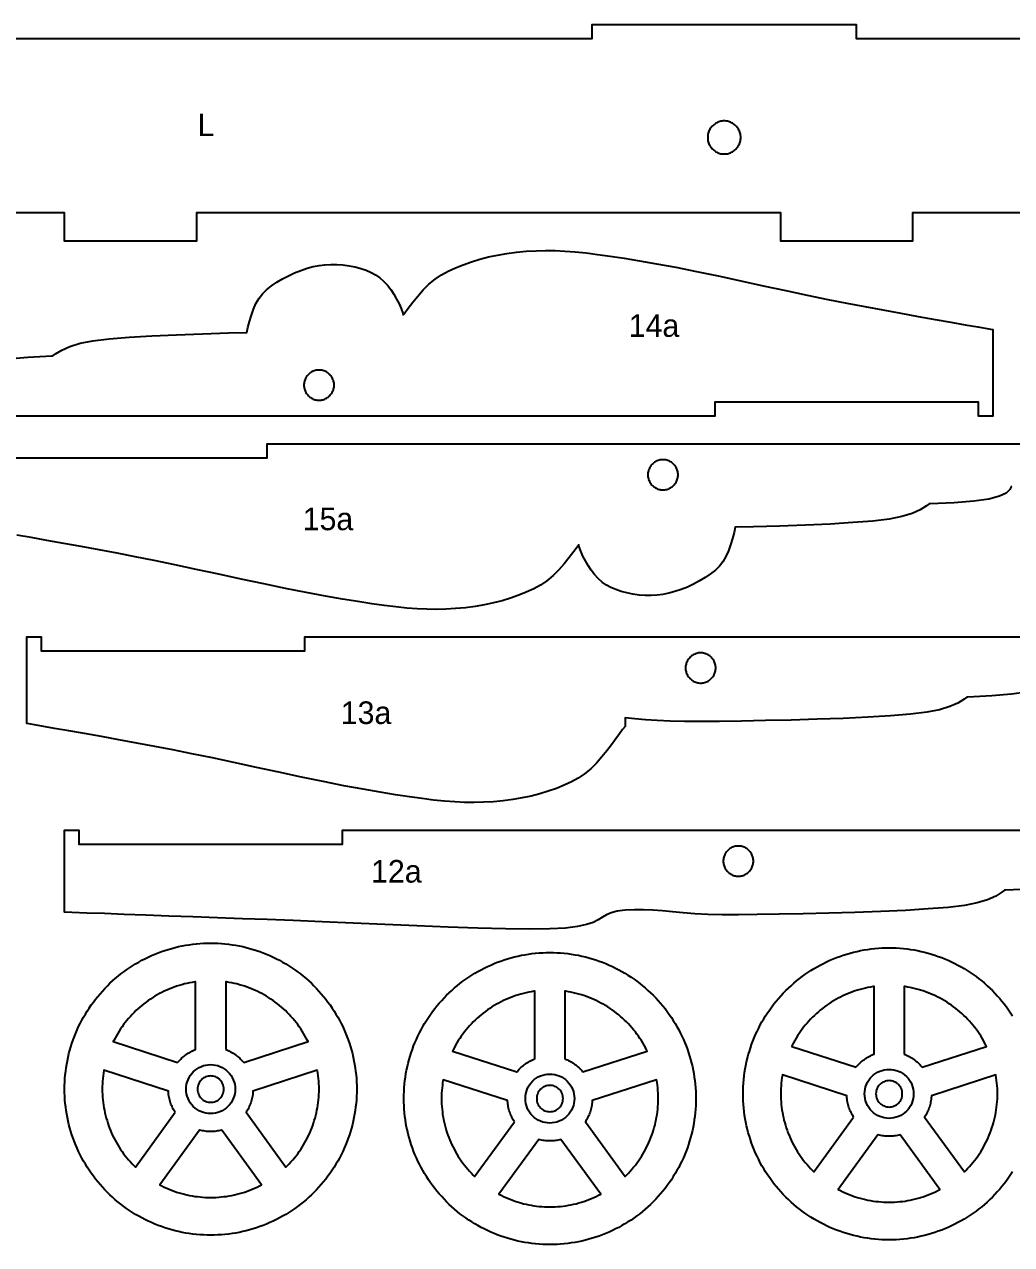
# Model space of a CAD drawing. Header units: metres. Extents: x 5 to 594, y 14 to 194.
# Drawn here: x 233.7 to 338.5, y 64.5 to 194 of the extents above; entities that cross this region are included whole.
import ezdxf
from ezdxf.enums import TextEntityAlignment as Align

# ---------------------------------------------------------------- set-up
doc = ezdxf.new("R2010")
doc.units = ezdxf.units.M
doc.layers.add('CORTAR', color=1, linetype='Continuous')
doc.layers.add('GRABAR', color=5, linetype='Continuous')

msp = doc.modelspace()

# ---------------------------------------------------------------- linework, layer by layer
at = {"layer": 'CORTAR'}
for points in [[(214, 192.5), (294, 192.5), (294, 194), (294, 194), (322, 194), (322, 192.5), (346, 192.5), (346, 174), (328, 174), (328, 171), (314, 171), (314, 174), (294, 174), (252, 174), (252, 171), (238, 171), (238, 174), (214, 174)], [(232, 158.52), (234.09, 158.69), (236.63, 158.81), (236.63, 158.81), (236.75, 158.81), (237.02, 159.03), (237.69, 159.44), (238.55, 159.82), (239.64, 160.16), (241, 160.42), (242.72, 160.63), (244.84, 160.8), (247.25, 160.95), (249.88, 161.07), (252.62, 161.17), (255.4, 161.25), (257.34, 161.29), (257.46, 161.84), (257.62, 162.48), (257.82, 163.14), (258.04, 163.78), (258.31, 164.39), (258.63, 164.95), (259, 165.42), (259.44, 165.84), (259.94, 166.24), (260.51, 166.63), (261.11, 166.99), (261.75, 167.33), (262.41, 167.63), (263.07, 167.89), (263.74, 168.12), (264.38, 168.29), (265, 168.42), (265.61, 168.5), (266.25, 168.53), (266.89, 168.52), (267.54, 168.48), (268.19, 168.39), (268.82, 168.26), (269.42, 168.1), (269.99, 167.91), (270.52, 167.68), (271, 167.42), (271.44, 167.11), (271.86, 166.74), (272.25, 166.31), (272.61, 165.85), (272.94, 165.36), (273.23, 164.85), (273.49, 164.34), (273.7, 163.84), (273.88, 163.37), (273.93, 163.16), (274.01, 163.26), (274.45, 163.87), (274.94, 164.51), (275.47, 165.17), (276.05, 165.82), (276.66, 166.42), (277.32, 166.97), (278, 167.42), (278.72, 167.81), (279.5, 168.17), (280.31, 168.5), (281.17, 168.8), (282.06, 169.08), (282.99, 169.32), (283.95, 169.52), (284.94, 169.69), (285.96, 169.83), (287, 169.92), (288.03, 169.98), (289.05, 170), (290.06, 169.99), (291.1, 169.94), (292.19, 169.86), (293.34, 169.74), (294.57, 169.59), (295.91, 169.4), (297.38, 169.18), (299, 168.92), (300.82, 168.6), (302.86, 168.22), (305.05, 167.78), (307.37, 167.3), (309.75, 166.79), (312.15, 166.27), (314.53, 165.76), (316.82, 165.27), (319, 164.82), (321, 164.42), (322.92, 164.05), (324.84, 163.69), (326.75, 163.34), (328.6, 163.01), (330.38, 162.69), (332.04, 162.39), (333.56, 162.13), (334.92, 161.89), (336.07, 161.69), (336.5, 161.61), (336.5, 152.42), (335, 152.42), (335, 153.92), (307, 153.92), (307, 152.42), (227, 152.42)], [(231.5, 148), (259.5, 148), (259.5, 149.5), (339.5, 149.5)], [(338.53, 144.96), (338.46, 144.93), (338.33, 144.64), (337.93, 144.26), (337.2, 143.92), (336.09, 143.63), (334.5, 143.4), (332.41, 143.23), (329.87, 143.11), (329.87, 143.11), (329.75, 143.11), (329.48, 142.89), (328.81, 142.48), (327.95, 142.1), (326.86, 141.76), (325.5, 141.5), (323.77, 141.29), (321.66, 141.12), (319.25, 140.97), (316.62, 140.85), (313.88, 140.75), (311.1, 140.67), (309.16, 140.63), (309.04, 140.08), (308.88, 139.44), (308.68, 138.78), (308.46, 138.14), (308.19, 137.53), (307.87, 136.97), (307.5, 136.5), (307.06, 136.08), (306.56, 135.68), (305.99, 135.29), (305.39, 134.93), (304.75, 134.59), (304.09, 134.29), (303.43, 134.03), (302.76, 133.8), (302.12, 133.63), (301.5, 133.5), (300.89, 133.42), (300.25, 133.39), (299.61, 133.4), (298.96, 133.44), (298.31, 133.53), (297.68, 133.66), (297.08, 133.82), (296.51, 134.01), (295.98, 134.24), (295.5, 134.5), (295.06, 134.81), (294.64, 135.18), (294.25, 135.61), (293.89, 136.07), (293.56, 136.56), (293.27, 137.07), (293.01, 137.58), (292.8, 138.08), (292.62, 138.55), (292.57, 138.76), (292.49, 138.66), (292.05, 138.05), (291.56, 137.41), (291.03, 136.75), (290.45, 136.1), (289.84, 135.5), (289.18, 134.95), (288.5, 134.5), (287.78, 134.11), (287, 133.75), (286.19, 133.42), (285.33, 133.12), (284.44, 132.84), (283.51, 132.6), (282.55, 132.4), (281.56, 132.23), (280.54, 132.09), (279.5, 132), (278.47, 131.94), (277.45, 131.92), (276.44, 131.93), (275.4, 131.98), (274.31, 132.06), (273.16, 132.18), (271.93, 132.33), (270.59, 132.52), (269.12, 132.74), (267.5, 133), (265.68, 133.32), (263.64, 133.7), (261.45, 134.14), (259.13, 134.62), (256.75, 135.13), (254.35, 135.65), (251.97, 136.16), (249.68, 136.65), (247.5, 137.1), (245.5, 137.5), (243.58, 137.87), (241.66, 138.23), (239.75, 138.58), (237.9, 138.91), (236.12, 139.23), (234.46, 139.53), (232.94, 139.79)], [(340.09, 123.13), (338.5, 122.9), (338.5, 122.9), (336.41, 122.73), (333.87, 122.61), (333.75, 122.61), (333.48, 122.39), (332.81, 121.98), (331.95, 121.6), (330.86, 121.26), (329.5, 121), (327.77, 120.79), (325.66, 120.62), (323.25, 120.47), (320.62, 120.35), (317.88, 120.25), (315.1, 120.17), (312.38, 120.11), (309.82, 120.06), (307.5, 120.03), (305.5, 120), (303.8, 120), (302.27, 120.04), (300.89, 120.12), (299.64, 120.21), (298.5, 120.31), (297.5, 120.4), (297.5, 120.2), (297.5, 119.5), (297.22, 119.16), (296.88, 118.7), (296.49, 118.16), (296.05, 117.55), (295.56, 116.91), (295.03, 116.25), (294.45, 115.6), (293.84, 115), (293.18, 114.45), (292.5, 114), (291.78, 113.61), (291, 113.25), (290.19, 112.92), (289.33, 112.62), (288.44, 112.34), (287.51, 112.1), (286.55, 111.9), (285.56, 111.73), (284.54, 111.59), (283.5, 111.5), (282.47, 111.44), (281.45, 111.42), (280.44, 111.43), (279.4, 111.48), (278.31, 111.56), (277.16, 111.68), (275.93, 111.83), (274.59, 112.02), (273.12, 112.24), (271.5, 112.5), (269.68, 112.82), (267.64, 113.2), (265.45, 113.64), (263.13, 114.12), (260.75, 114.63), (258.35, 115.15), (255.97, 115.66), (253.68, 116.15), (251.5, 116.6), (249.5, 117), (247.58, 117.37), (245.66, 117.73), (243.75, 118.08), (241.9, 118.41), (240.12, 118.73), (238.46, 119.03), (236.94, 119.29), (235.58, 119.53), (234.43, 119.73), (234, 119.81), (234, 129), (235.5, 129), (235.5, 127.5), (263.5, 127.5), (263.5, 129), (343.5, 129)], [(340.41, 102.23), (337.87, 102.11), (337.75, 102.11), (337.48, 101.89), (336.81, 101.48), (335.95, 101.1), (334.86, 100.76), (333.5, 100.5), (331.77, 100.29), (329.66, 100.12), (327.25, 99.97), (324.62, 99.85), (321.88, 99.75), (319.1, 99.67), (316.38, 99.61), (313.82, 99.56), (311.5, 99.53), (309.5, 99.5), (307.8, 99.5), (306.27, 99.54), (304.89, 99.62), (303.64, 99.71), (302.5, 99.81), (301.44, 99.91), (300.43, 99.99), (299.45, 100.04), (298.48, 100.04), (297.5, 100), (296.64, 99.89), (296, 99.71), (295.5, 99.49), (295.07, 99.24), (294.62, 98.97), (294.09, 98.7), (293.39, 98.46), (292.44, 98.25), (291.17, 98.09), (289.5, 98), (287.36, 97.98), (284.78, 98.01), (281.87, 98.09), (278.7, 98.19), (275.38, 98.32), (271.98, 98.47), (268.61, 98.62), (265.34, 98.76), (262.27, 98.89), (259.5, 99), (256.88, 99.09), (254.24, 99.19), (251.62, 99.28), (249.07, 99.37), (246.62, 99.46), (244.33, 99.55), (242.23, 99.63), (240.36, 99.69), (238.77, 99.75), (238, 99.78), (238, 108.5), (239.5, 108.5), (239.5, 107), (267.5, 107), (267.5, 108.5), (347.5, 108.5)], [(338.6, 72.21), (338.39, 71.89), (338.17, 71.57), (337.95, 71.27), (337.72, 70.96), (337.48, 70.67), (337.24, 70.38), (336.98, 70.09), (336.73, 69.81), (336.46, 69.54), (336.19, 69.27), (335.91, 69.02), (335.62, 68.76), (335.33, 68.52), (335.04, 68.28), (334.73, 68.05), (334.43, 67.83), (334.11, 67.61), (333.79, 67.4), (333.47, 67.21), (333.14, 67.01), (332.81, 66.83), (332.47, 66.66), (332.13, 66.49), (331.78, 66.33), (331.43, 66.18), (331.08, 66.04), (330.72, 65.91), (330.36, 65.78), (330, 65.67), (329.63, 65.56), (329.27, 65.46), (328.9, 65.38), (328.52, 65.3), (328.15, 65.23), (327.77, 65.17), (327.4, 65.12), (327.02, 65.07), (326.64, 65.04), (326.26, 65.02), (325.88, 65), (325.5, 65), (325.12, 65), (324.74, 65.02), (324.36, 65.04), (323.98, 65.07), (323.6, 65.12), (323.23, 65.17), (322.85, 65.23), (322.48, 65.3), (322.1, 65.38), (321.73, 65.46), (321.37, 65.56), (321, 65.67), (320.64, 65.78), (320.28, 65.91), (319.92, 66.04), (319.57, 66.18), (319.22, 66.33), (318.87, 66.49), (318.53, 66.66), (318.19, 66.83), (317.86, 67.01), (317.53, 67.21), (317.21, 67.4), (316.89, 67.61), (316.57, 67.83), (316.27, 68.05), (315.96, 68.28), (315.67, 68.52), (315.38, 68.76), (315.09, 69.02), (314.81, 69.27), (314.54, 69.54), (314.27, 69.81), (314.02, 70.09), (313.76, 70.38), (313.52, 70.67), (313.28, 70.96), (313.05, 71.27), (312.83, 71.57), (312.61, 71.89), (312.4, 72.21), (312.21, 72.53), (312.01, 72.86), (311.83, 73.19), (311.66, 73.53), (311.49, 73.87), (311.33, 74.22), (311.18, 74.57), (311.04, 74.92), (310.91, 75.28), (310.78, 75.64), (310.67, 76), (310.56, 76.37), (310.46, 76.73), (310.38, 77.1), (310.3, 77.48), (310.23, 77.85), (310.17, 78.23), (310.12, 78.6), (310.07, 78.98), (310.04, 79.36), (310.02, 79.74), (310, 80.12), (310, 80.5), (310, 80.88), (310.02, 81.26), (310.04, 81.64), (310.07, 82.02), (310.12, 82.4), (310.17, 82.77), (310.23, 83.15), (310.3, 83.52), (310.38, 83.9), (310.46, 84.27), (310.56, 84.63), (310.67, 85), (310.78, 85.36), (310.91, 85.72), (311.04, 86.08), (311.18, 86.43), (311.33, 86.78), (311.49, 87.13), (311.66, 87.47), (311.83, 87.81), (312.01, 88.14), (312.21, 88.47), (312.4, 88.79), (312.61, 89.11), (312.83, 89.43), (313.05, 89.73), (313.28, 90.04), (313.52, 90.33), (313.76, 90.62), (314.02, 90.91), (314.27, 91.19), (314.54, 91.46), (314.81, 91.73), (315.09, 91.98), (315.38, 92.24), (315.67, 92.48), (315.96, 92.72), (316.27, 92.95), (316.57, 93.17), (316.89, 93.39), (317.21, 93.6), (317.53, 93.79), (317.86, 93.99), (318.19, 94.17), (318.53, 94.34), (318.87, 94.51), (319.22, 94.67), (319.57, 94.82), (319.92, 94.96), (320.28, 95.09), (320.64, 95.22), (321, 95.33), (321.37, 95.44), (321.73, 95.54), (322.1, 95.62), (322.48, 95.7), (322.85, 95.77), (323.23, 95.83), (323.6, 95.88), (323.98, 95.93), (324.36, 95.96), (324.74, 95.98), (325.12, 96), (325.5, 96), (325.88, 96), (326.26, 95.98), (326.64, 95.96), (327.02, 95.93), (327.4, 95.88), (327.77, 95.83), (328.15, 95.77), (328.52, 95.7), (328.9, 95.62), (329.27, 95.54), (329.63, 95.44), (330, 95.33), (330.36, 95.22), (330.72, 95.09), (331.08, 94.96), (331.43, 94.82), (331.78, 94.67), (332.13, 94.51), (332.47, 94.34), (332.81, 94.17), (333.14, 93.99), (333.47, 93.79), (333.79, 93.6), (334.11, 93.39), (334.43, 93.17), (334.73, 92.95), (335.04, 92.72), (335.33, 92.48), (335.62, 92.24), (335.91, 91.98), (336.19, 91.73), (336.46, 91.46), (336.73, 91.19), (336.98, 90.91), (337.24, 90.62), (337.48, 90.33), (337.72, 90.04), (337.95, 89.73), (338.17, 89.43), (338.39, 89.11), (338.6, 88.79)]]:
    msp.add_lwpolyline(points, dxfattribs=at)
for points in [[(309.75, 182.11), (309.74, 182.23), (309.72, 182.34), (309.69, 182.45), (309.66, 182.56), (309.62, 182.67), (309.57, 182.77), (309.52, 182.88), (309.46, 182.97), (309.39, 183.07), (309.32, 183.15), (309.24, 183.24), (309.15, 183.32), (309.07, 183.39), (308.97, 183.46), (308.88, 183.52), (308.77, 183.57), (308.67, 183.62), (308.56, 183.66), (308.45, 183.69), (308.34, 183.72), (308.23, 183.74), (308.11, 183.75), (308, 183.75), (307.89, 183.75), (307.77, 183.74), (307.66, 183.72), (307.55, 183.69), (307.44, 183.66), (307.33, 183.62), (307.23, 183.57), (307.12, 183.52), (307.03, 183.46), (306.93, 183.39), (306.85, 183.32), (306.76, 183.24), (306.68, 183.15), (306.61, 183.07), (306.54, 182.97), (306.48, 182.88), (306.43, 182.77), (306.38, 182.67), (306.34, 182.56), (306.31, 182.45), (306.28, 182.34), (306.26, 182.23), (306.25, 182.11), (306.25, 182), (306.25, 181.89), (306.26, 181.77), (306.28, 181.66), (306.31, 181.55), (306.34, 181.44), (306.38, 181.33), (306.43, 181.23), (306.48, 181.12), (306.54, 181.03), (306.61, 180.93), (306.68, 180.85), (306.76, 180.76), (306.85, 180.68), (306.93, 180.61), (307.03, 180.54), (307.12, 180.48), (307.23, 180.43), (307.33, 180.38), (307.44, 180.34), (307.55, 180.31), (307.66, 180.28), (307.77, 180.26), (307.89, 180.25), (308, 180.25), (308.11, 180.25), (308.23, 180.26), (308.34, 180.28), (308.45, 180.31), (308.56, 180.34), (308.67, 180.38), (308.77, 180.43), (308.88, 180.48), (308.97, 180.54), (309.07, 180.61), (309.15, 180.68), (309.24, 180.76), (309.32, 180.85), (309.39, 180.93), (309.46, 181.03), (309.52, 181.12), (309.57, 181.23), (309.62, 181.33), (309.66, 181.44), (309.69, 181.55), (309.72, 181.66), (309.74, 181.77), (309.75, 181.89), (309.75, 182), (309.75, 182.11)], [(266.6, 155.82), (266.59, 155.93), (266.57, 156.03), (266.55, 156.13), (266.52, 156.23), (266.48, 156.33), (266.43, 156.43), (266.39, 156.52), (266.33, 156.61), (266.27, 156.69), (266.2, 156.77), (266.13, 156.85), (266.05, 156.92), (265.97, 156.99), (265.89, 157.05), (265.8, 157.11), (265.71, 157.15), (265.61, 157.2), (265.51, 157.24), (265.41, 157.27), (265.31, 157.29), (265.21, 157.31), (265.1, 157.32), (265, 157.32), (264.9, 157.32), (264.79, 157.31), (264.69, 157.29), (264.59, 157.27), (264.49, 157.24), (264.39, 157.2), (264.29, 157.15), (264.2, 157.11), (264.11, 157.05), (264.03, 156.99), (263.95, 156.92), (263.87, 156.85), (263.8, 156.77), (263.73, 156.69), (263.67, 156.61), (263.61, 156.52), (263.57, 156.43), (263.52, 156.33), (263.48, 156.23), (263.45, 156.13), (263.43, 156.03), (263.41, 155.93), (263.4, 155.82), (263.4, 155.72), (263.4, 155.62), (263.41, 155.51), (263.43, 155.41), (263.45, 155.31), (263.48, 155.21), (263.52, 155.11), (263.57, 155.01), (263.61, 154.92), (263.67, 154.83), (263.73, 154.75), (263.8, 154.67), (263.87, 154.59), (263.95, 154.52), (264.03, 154.45), (264.11, 154.39), (264.2, 154.33), (264.29, 154.29), (264.39, 154.24), (264.49, 154.2), (264.59, 154.17), (264.69, 154.15), (264.79, 154.13), (264.9, 154.12), (265, 154.12), (265.1, 154.12), (265.21, 154.13), (265.31, 154.15), (265.41, 154.17), (265.51, 154.2), (265.61, 154.24), (265.71, 154.29), (265.8, 154.33), (265.89, 154.39), (265.97, 154.45), (266.05, 154.52), (266.13, 154.59), (266.2, 154.67), (266.27, 154.75), (266.33, 154.83), (266.39, 154.92), (266.43, 155.01), (266.48, 155.11), (266.52, 155.21), (266.55, 155.31), (266.57, 155.41), (266.59, 155.51), (266.6, 155.62), (266.6, 155.72), (266.6, 155.82)], [(299.9, 146.1), (299.91, 145.99), (299.93, 145.89), (299.95, 145.79), (299.98, 145.69), (300.02, 145.59), (300.07, 145.49), (300.11, 145.4), (300.17, 145.31), (300.23, 145.23), (300.3, 145.15), (300.37, 145.07), (300.45, 145), (300.53, 144.93), (300.61, 144.87), (300.7, 144.81), (300.79, 144.77), (300.89, 144.72), (300.99, 144.68), (301.09, 144.65), (301.19, 144.63), (301.29, 144.61), (301.4, 144.6), (301.5, 144.6), (301.6, 144.6), (301.71, 144.61), (301.81, 144.63), (301.91, 144.65), (302.01, 144.68), (302.11, 144.72), (302.21, 144.77), (302.3, 144.81), (302.39, 144.87), (302.47, 144.93), (302.55, 145), (302.63, 145.07), (302.7, 145.15), (302.77, 145.23), (302.83, 145.31), (302.89, 145.4), (302.93, 145.49), (302.98, 145.59), (303.02, 145.69), (303.05, 145.79), (303.07, 145.89), (303.09, 145.99), (303.1, 146.1), (303.1, 146.2), (303.1, 146.3), (303.09, 146.41), (303.07, 146.51), (303.05, 146.61), (303.02, 146.71), (302.98, 146.81), (302.93, 146.91), (302.89, 147), (302.83, 147.09), (302.77, 147.17), (302.7, 147.25), (302.63, 147.33), (302.55, 147.4), (302.47, 147.47), (302.39, 147.53), (302.3, 147.59), (302.21, 147.63), (302.11, 147.68), (302.01, 147.72), (301.91, 147.75), (301.81, 147.77), (301.71, 147.79), (301.6, 147.8), (301.5, 147.8), (301.4, 147.8), (301.29, 147.79), (301.19, 147.77), (301.09, 147.75), (300.99, 147.72), (300.89, 147.68), (300.79, 147.63), (300.7, 147.59), (300.61, 147.53), (300.53, 147.47), (300.45, 147.4), (300.37, 147.33), (300.3, 147.25), (300.23, 147.17), (300.17, 147.09), (300.11, 147), (300.07, 146.91), (300.02, 146.81), (299.98, 146.71), (299.95, 146.61), (299.93, 146.51), (299.91, 146.41), (299.9, 146.3), (299.9, 146.2), (299.9, 146.1)], [(303.9, 125.6), (303.91, 125.49), (303.93, 125.39), (303.95, 125.29), (303.98, 125.19), (304.02, 125.09), (304.07, 124.99), (304.11, 124.9), (304.17, 124.81), (304.23, 124.73), (304.3, 124.65), (304.37, 124.57), (304.45, 124.5), (304.53, 124.43), (304.61, 124.37), (304.7, 124.31), (304.79, 124.27), (304.89, 124.22), (304.99, 124.18), (305.09, 124.15), (305.19, 124.13), (305.29, 124.11), (305.4, 124.1), (305.5, 124.1), (305.6, 124.1), (305.71, 124.11), (305.81, 124.13), (305.91, 124.15), (306.01, 124.18), (306.11, 124.22), (306.21, 124.27), (306.3, 124.31), (306.39, 124.37), (306.47, 124.43), (306.55, 124.5), (306.63, 124.57), (306.7, 124.65), (306.77, 124.73), (306.83, 124.81), (306.89, 124.9), (306.93, 124.99), (306.98, 125.09), (307.02, 125.19), (307.05, 125.29), (307.07, 125.39), (307.09, 125.49), (307.1, 125.6), (307.1, 125.7), (307.1, 125.8), (307.09, 125.91), (307.07, 126.01), (307.05, 126.11), (307.02, 126.21), (306.98, 126.31), (306.93, 126.41), (306.89, 126.5), (306.83, 126.59), (306.77, 126.67), (306.7, 126.75), (306.63, 126.83), (306.55, 126.9), (306.47, 126.97), (306.39, 127.03), (306.3, 127.09), (306.21, 127.13), (306.11, 127.18), (306.01, 127.22), (305.91, 127.25), (305.81, 127.27), (305.71, 127.29), (305.6, 127.3), (305.5, 127.3), (305.4, 127.3), (305.29, 127.29), (305.19, 127.27), (305.09, 127.25), (304.99, 127.22), (304.89, 127.18), (304.79, 127.13), (304.7, 127.09), (304.61, 127.03), (304.53, 126.97), (304.45, 126.9), (304.37, 126.83), (304.3, 126.75), (304.23, 126.67), (304.17, 126.59), (304.11, 126.5), (304.07, 126.41), (304.02, 126.31), (303.98, 126.21), (303.95, 126.11), (303.93, 126.01), (303.91, 125.91), (303.9, 125.8), (303.9, 125.7), (303.9, 125.6)], [(307.9, 105.1), (307.91, 104.99), (307.93, 104.89), (307.95, 104.79), (307.98, 104.69), (308.02, 104.59), (308.07, 104.49), (308.11, 104.4), (308.17, 104.31), (308.23, 104.23), (308.3, 104.15), (308.37, 104.07), (308.45, 104), (308.53, 103.93), (308.61, 103.87), (308.7, 103.81), (308.79, 103.77), (308.89, 103.72), (308.99, 103.68), (309.09, 103.65), (309.19, 103.63), (309.29, 103.61), (309.4, 103.6), (309.5, 103.6), (309.6, 103.6), (309.71, 103.61), (309.81, 103.63), (309.91, 103.65), (310.01, 103.68), (310.11, 103.72), (310.21, 103.77), (310.3, 103.81), (310.39, 103.87), (310.47, 103.93), (310.55, 104), (310.63, 104.07), (310.7, 104.15), (310.77, 104.23), (310.83, 104.31), (310.89, 104.4), (310.93, 104.49), (310.98, 104.59), (311.02, 104.69), (311.05, 104.79), (311.07, 104.89), (311.09, 104.99), (311.1, 105.1), (311.1, 105.2), (311.1, 105.3), (311.09, 105.41), (311.07, 105.51), (311.05, 105.61), (311.02, 105.71), (310.98, 105.81), (310.93, 105.91), (310.89, 106), (310.83, 106.09), (310.77, 106.17), (310.7, 106.25), (310.63, 106.33), (310.55, 106.4), (310.47, 106.47), (310.39, 106.53), (310.3, 106.59), (310.21, 106.63), (310.11, 106.68), (310.01, 106.72), (309.91, 106.75), (309.81, 106.77), (309.71, 106.79), (309.6, 106.8), (309.5, 106.8), (309.4, 106.8), (309.29, 106.79), (309.19, 106.77), (309.09, 106.75), (308.99, 106.72), (308.89, 106.68), (308.79, 106.63), (308.7, 106.59), (308.61, 106.53), (308.53, 106.47), (308.45, 106.4), (308.37, 106.33), (308.3, 106.25), (308.23, 106.17), (308.17, 106.09), (308.11, 106), (308.07, 105.91), (308.02, 105.81), (307.98, 105.71), (307.95, 105.61), (307.93, 105.51), (307.91, 105.41), (307.9, 105.3), (307.9, 105.2), (307.9, 105.1)], [(268.98, 80.24), (268.96, 79.86), (268.93, 79.48), (268.88, 79.1), (268.83, 78.73), (268.77, 78.35), (268.7, 77.98), (268.62, 77.6), (268.54, 77.23), (268.44, 76.87), (268.33, 76.5), (268.22, 76.14), (268.09, 75.78), (267.96, 75.42), (267.82, 75.07), (267.67, 74.72), (267.51, 74.37), (267.34, 74.03), (267.17, 73.69), (266.99, 73.36), (266.79, 73.03), (266.6, 72.71), (266.39, 72.39), (266.17, 72.07), (265.95, 71.77), (265.72, 71.46), (265.48, 71.17), (265.24, 70.88), (264.98, 70.59), (264.73, 70.31), (264.46, 70.04), (264.19, 69.77), (263.91, 69.52), (263.62, 69.26), (263.33, 69.02), (263.04, 68.78), (262.73, 68.55), (262.43, 68.33), (262.11, 68.11), (261.79, 67.9), (261.47, 67.71), (261.14, 67.51), (260.81, 67.33), (260.47, 67.16), (260.13, 66.99), (259.78, 66.83), (259.43, 66.68), (259.08, 66.54), (258.72, 66.41), (258.36, 66.28), (258, 66.17), (257.63, 66.06), (257.27, 65.96), (256.9, 65.88), (256.52, 65.8), (256.15, 65.73), (255.77, 65.67), (255.4, 65.62), (255.02, 65.57), (254.64, 65.54), (254.26, 65.52), (253.88, 65.5), (253.5, 65.5), (253.12, 65.5), (252.74, 65.52), (252.36, 65.54), (251.98, 65.57), (251.6, 65.62), (251.23, 65.67), (250.85, 65.73), (250.48, 65.8), (250.1, 65.88), (249.73, 65.96), (249.37, 66.06), (249, 66.17), (248.64, 66.28), (248.28, 66.41), (247.92, 66.54), (247.57, 66.68), (247.22, 66.83), (246.87, 66.99), (246.53, 67.16), (246.19, 67.33), (245.86, 67.51), (245.53, 67.71), (245.21, 67.9), (244.89, 68.11), (244.57, 68.33), (244.27, 68.55), (243.96, 68.78), (243.67, 69.02), (243.38, 69.26), (243.09, 69.52), (242.81, 69.77), (242.54, 70.04), (242.27, 70.31), (242.02, 70.59), (241.76, 70.88), (241.52, 71.17), (241.28, 71.46), (241.05, 71.77), (240.83, 72.07), (240.61, 72.39), (240.4, 72.71), (240.21, 73.03), (240.01, 73.36), (239.83, 73.69), (239.66, 74.03), (239.49, 74.37), (239.33, 74.72), (239.18, 75.07), (239.04, 75.42), (238.91, 75.78), (238.78, 76.14), (238.67, 76.5), (238.56, 76.87), (238.46, 77.23), (238.38, 77.6), (238.3, 77.98), (238.23, 78.35), (238.17, 78.73), (238.12, 79.1), (238.07, 79.48), (238.04, 79.86), (238.02, 80.24), (238, 80.62), (238, 81), (238, 81.38), (238.02, 81.76), (238.04, 82.14), (238.07, 82.52), (238.12, 82.9), (238.17, 83.27), (238.23, 83.65), (238.3, 84.02), (238.38, 84.4), (238.46, 84.77), (238.56, 85.13), (238.67, 85.5), (238.78, 85.86), (238.91, 86.22), (239.04, 86.58), (239.18, 86.93), (239.33, 87.28), (239.49, 87.63), (239.66, 87.97), (239.83, 88.31), (240.01, 88.64), (240.21, 88.97), (240.4, 89.29), (240.61, 89.61), (240.83, 89.93), (241.05, 90.23), (241.28, 90.54), (241.52, 90.83), (241.76, 91.12), (242.02, 91.41), (242.27, 91.69), (242.54, 91.96), (242.81, 92.23), (243.09, 92.48), (243.38, 92.74), (243.67, 92.98), (243.96, 93.22), (244.27, 93.45), (244.57, 93.67), (244.89, 93.89), (245.21, 94.1), (245.53, 94.29), (245.86, 94.49), (246.19, 94.67), (246.53, 94.84), (246.87, 95.01), (247.22, 95.17), (247.57, 95.32), (247.92, 95.46), (248.28, 95.59), (248.64, 95.72), (249, 95.83), (249.37, 95.94), (249.73, 96.04), (250.1, 96.12), (250.48, 96.2), (250.85, 96.27), (251.23, 96.33), (251.6, 96.38), (251.98, 96.43), (252.36, 96.46), (252.74, 96.48), (253.12, 96.5), (253.5, 96.5), (253.88, 96.5), (254.26, 96.48), (254.64, 96.46), (255.02, 96.43), (255.4, 96.38), (255.77, 96.33), (256.15, 96.27), (256.52, 96.2), (256.9, 96.12), (257.27, 96.04), (257.63, 95.94), (258, 95.83), (258.36, 95.72), (258.72, 95.59), (259.08, 95.46), (259.43, 95.32), (259.78, 95.17), (260.13, 95.01), (260.47, 94.84), (260.81, 94.67), (261.14, 94.49), (261.47, 94.29), (261.79, 94.1), (262.11, 93.89), (262.43, 93.67), (262.73, 93.45), (263.04, 93.22), (263.33, 92.98), (263.62, 92.74), (263.91, 92.48), (264.19, 92.23), (264.46, 91.96), (264.73, 91.69), (264.98, 91.41), (265.24, 91.12), (265.48, 90.83), (265.72, 90.54), (265.95, 90.23), (266.17, 89.93), (266.39, 89.61), (266.6, 89.29), (266.79, 88.97), (266.99, 88.64), (267.17, 88.31), (267.34, 87.97), (267.51, 87.63), (267.67, 87.28), (267.82, 86.93), (267.96, 86.58), (268.09, 86.22), (268.22, 85.86), (268.33, 85.5), (268.44, 85.13), (268.54, 84.77), (268.62, 84.4), (268.7, 84.02), (268.77, 83.65), (268.83, 83.27), (268.88, 82.9), (268.93, 82.52), (268.96, 82.14), (268.98, 81.76), (269, 81.38), (269, 81), (269, 80.62), (268.98, 80.24)], [(304.98, 79.24), (304.96, 78.86), (304.93, 78.48), (304.88, 78.1), (304.83, 77.73), (304.77, 77.35), (304.7, 76.98), (304.62, 76.6), (304.54, 76.23), (304.44, 75.87), (304.33, 75.5), (304.22, 75.14), (304.09, 74.78), (303.96, 74.42), (303.82, 74.07), (303.67, 73.72), (303.51, 73.37), (303.34, 73.03), (303.17, 72.69), (302.99, 72.36), (302.79, 72.03), (302.6, 71.71), (302.39, 71.39), (302.17, 71.07), (301.95, 70.77), (301.72, 70.46), (301.48, 70.17), (301.24, 69.88), (300.98, 69.59), (300.73, 69.31), (300.46, 69.04), (300.19, 68.77), (299.91, 68.52), (299.62, 68.26), (299.33, 68.02), (299.04, 67.78), (298.73, 67.55), (298.43, 67.33), (298.11, 67.11), (297.79, 66.9), (297.47, 66.71), (297.14, 66.51), (296.81, 66.33), (296.47, 66.16), (296.13, 65.99), (295.78, 65.83), (295.43, 65.68), (295.08, 65.54), (294.72, 65.41), (294.36, 65.28), (294, 65.17), (293.63, 65.06), (293.27, 64.96), (292.9, 64.88), (292.52, 64.8), (292.15, 64.73), (291.77, 64.67), (291.4, 64.62), (291.02, 64.57), (290.64, 64.54), (290.26, 64.52), (289.88, 64.5), (289.5, 64.5), (289.12, 64.5), (288.74, 64.52), (288.36, 64.54), (287.98, 64.57), (287.6, 64.62), (287.23, 64.67), (286.85, 64.73), (286.48, 64.8), (286.1, 64.88), (285.73, 64.96), (285.37, 65.06), (285, 65.17), (284.64, 65.28), (284.28, 65.41), (283.92, 65.54), (283.57, 65.68), (283.22, 65.83), (282.87, 65.99), (282.53, 66.16), (282.19, 66.33), (281.86, 66.51), (281.53, 66.71), (281.21, 66.9), (280.89, 67.11), (280.57, 67.33), (280.27, 67.55), (279.96, 67.78), (279.67, 68.02), (279.38, 68.26), (279.09, 68.52), (278.81, 68.77), (278.54, 69.04), (278.27, 69.31), (278.02, 69.59), (277.76, 69.88), (277.52, 70.17), (277.28, 70.46), (277.05, 70.77), (276.83, 71.07), (276.61, 71.39), (276.4, 71.71), (276.21, 72.03), (276.01, 72.36), (275.83, 72.69), (275.66, 73.03), (275.49, 73.37), (275.33, 73.72), (275.18, 74.07), (275.04, 74.42), (274.91, 74.78), (274.78, 75.14), (274.67, 75.5), (274.56, 75.87), (274.46, 76.23), (274.38, 76.6), (274.3, 76.98), (274.23, 77.35), (274.17, 77.73), (274.12, 78.1), (274.07, 78.48), (274.04, 78.86), (274.02, 79.24), (274, 79.62), (274, 80), (274, 80.38), (274.02, 80.76), (274.04, 81.14), (274.07, 81.52), (274.12, 81.9), (274.17, 82.27), (274.23, 82.65), (274.3, 83.02), (274.38, 83.4), (274.46, 83.77), (274.56, 84.13), (274.67, 84.5), (274.78, 84.86), (274.91, 85.22), (275.04, 85.58), (275.18, 85.93), (275.33, 86.28), (275.49, 86.63), (275.66, 86.97), (275.83, 87.31), (276.01, 87.64), (276.21, 87.97), (276.4, 88.29), (276.61, 88.61), (276.83, 88.93), (277.05, 89.23), (277.28, 89.54), (277.52, 89.83), (277.76, 90.12), (278.02, 90.41), (278.27, 90.69), (278.54, 90.96), (278.81, 91.23), (279.09, 91.48), (279.38, 91.74), (279.67, 91.98), (279.96, 92.22), (280.27, 92.45), (280.57, 92.67), (280.89, 92.89), (281.21, 93.1), (281.53, 93.29), (281.86, 93.49), (282.19, 93.67), (282.53, 93.84), (282.87, 94.01), (283.22, 94.17), (283.57, 94.32), (283.92, 94.46), (284.28, 94.59), (284.64, 94.72), (285, 94.83), (285.37, 94.94), (285.73, 95.04), (286.1, 95.12), (286.48, 95.2), (286.85, 95.27), (287.23, 95.33), (287.6, 95.38), (287.98, 95.43), (288.36, 95.46), (288.74, 95.48), (289.12, 95.5), (289.5, 95.5), (289.88, 95.5), (290.26, 95.48), (290.64, 95.46), (291.02, 95.43), (291.4, 95.38), (291.77, 95.33), (292.15, 95.27), (292.52, 95.2), (292.9, 95.12), (293.27, 95.04), (293.63, 94.94), (294, 94.83), (294.36, 94.72), (294.72, 94.59), (295.08, 94.46), (295.43, 94.32), (295.78, 94.17), (296.13, 94.01), (296.47, 93.84), (296.81, 93.67), (297.14, 93.49), (297.47, 93.29), (297.79, 93.1), (298.11, 92.89), (298.43, 92.67), (298.73, 92.45), (299.04, 92.22), (299.33, 91.98), (299.62, 91.74), (299.91, 91.48), (300.19, 91.23), (300.46, 90.96), (300.73, 90.69), (300.98, 90.41), (301.24, 90.12), (301.48, 89.83), (301.72, 89.54), (301.95, 89.23), (302.17, 88.93), (302.39, 88.61), (302.6, 88.29), (302.79, 87.97), (302.99, 87.64), (303.17, 87.31), (303.34, 86.97), (303.51, 86.63), (303.67, 86.28), (303.82, 85.93), (303.96, 85.58), (304.09, 85.22), (304.22, 84.86), (304.33, 84.5), (304.44, 84.13), (304.54, 83.77), (304.62, 83.4), (304.7, 83.02), (304.77, 82.65), (304.83, 82.27), (304.88, 81.9), (304.93, 81.52), (304.96, 81.14), (304.98, 80.76), (305, 80.38), (305, 80), (305, 79.62), (304.98, 79.24)], [(249.99, 83.82), (250.02, 83.85), (250.12, 83.97), (250.22, 84.08), (250.32, 84.18), (250.42, 84.28), (250.53, 84.38), (250.65, 84.48), (250.76, 84.57), (250.88, 84.66), (251, 84.74), (251.12, 84.82), (251.25, 84.9), (251.38, 84.97), (251.51, 85.04), (251.64, 85.1), (251.78, 85.16), (251.9, 85.21), (251.9, 92.39), (251.81, 92.38), (251.53, 92.33), (251.26, 92.28), (250.98, 92.22), (250.71, 92.16), (250.43, 92.08), (250.16, 92), (249.89, 91.92), (249.63, 91.83), (249.36, 91.73), (249.1, 91.62), (248.84, 91.51), (248.58, 91.4), (248.33, 91.27), (248.08, 91.14), (247.83, 91.01), (247.59, 90.86), (247.35, 90.72), (247.11, 90.56), (246.88, 90.4), (246.65, 90.24), (246.42, 90.07), (246.2, 89.89), (245.99, 89.71), (245.78, 89.52), (245.57, 89.33), (245.37, 89.13), (245.17, 88.93), (244.98, 88.72), (244.79, 88.51), (244.61, 88.3), (244.43, 88.08), (244.26, 87.85), (244.1, 87.62), (243.94, 87.39), (243.78, 87.15), (243.64, 86.91), (243.49, 86.67), (243.36, 86.42), (243.23, 86.17), (243.16, 86.04), (249.99, 83.82)], [(255.1, 85.21), (255.22, 85.16), (255.36, 85.1), (255.49, 85.04), (255.62, 84.97), (255.75, 84.9), (255.88, 84.82), (256, 84.74), (256.12, 84.66), (256.24, 84.57), (256.35, 84.48), (256.47, 84.38), (256.58, 84.28), (256.68, 84.18), (256.78, 84.08), (256.88, 83.97), (256.98, 83.85), (257.01, 83.82), (263.84, 86.04), (263.77, 86.17), (263.64, 86.42), (263.51, 86.67), (263.36, 86.91), (263.22, 87.15), (263.06, 87.39), (262.9, 87.62), (262.74, 87.85), (262.57, 88.08), (262.39, 88.3), (262.21, 88.51), (262.02, 88.72), (261.83, 88.93), (261.63, 89.13), (261.43, 89.33), (261.22, 89.52), (261.01, 89.71), (260.8, 89.89), (260.58, 90.07), (260.35, 90.24), (260.12, 90.4), (259.89, 90.56), (259.65, 90.72), (259.41, 90.86), (259.17, 91.01), (258.92, 91.14), (258.67, 91.27), (258.42, 91.4), (258.16, 91.51), (257.9, 91.62), (257.64, 91.73), (257.37, 91.83), (257.11, 91.92), (256.84, 92), (256.57, 92.08), (256.29, 92.16), (256.02, 92.22), (255.74, 92.28), (255.47, 92.33), (255.19, 92.38), (255.1, 92.39), (255.1, 85.21)], [(285.99, 82.82), (286.02, 82.85), (286.12, 82.97), (286.22, 83.08), (286.32, 83.18), (286.42, 83.28), (286.53, 83.38), (286.65, 83.48), (286.76, 83.57), (286.88, 83.66), (287, 83.74), (287.12, 83.82), (287.25, 83.9), (287.38, 83.97), (287.51, 84.04), (287.64, 84.1), (287.78, 84.16), (287.9, 84.21), (287.9, 91.39), (287.81, 91.38), (287.53, 91.33), (287.26, 91.28), (286.98, 91.22), (286.71, 91.16), (286.43, 91.08), (286.16, 91), (285.89, 90.92), (285.63, 90.83), (285.36, 90.73), (285.1, 90.62), (284.84, 90.51), (284.58, 90.4), (284.33, 90.27), (284.08, 90.14), (283.83, 90.01), (283.59, 89.86), (283.35, 89.72), (283.11, 89.56), (282.88, 89.4), (282.65, 89.24), (282.42, 89.07), (282.2, 88.89), (281.99, 88.71), (281.78, 88.52), (281.57, 88.33), (281.37, 88.13), (281.17, 87.93), (280.98, 87.72), (280.79, 87.51), (280.61, 87.3), (280.43, 87.08), (280.26, 86.85), (280.1, 86.62), (279.94, 86.39), (279.78, 86.15), (279.64, 85.91), (279.49, 85.67), (279.36, 85.42), (279.23, 85.17), (279.16, 85.04), (285.99, 82.82)], [(291.1, 84.21), (291.22, 84.16), (291.36, 84.1), (291.49, 84.04), (291.62, 83.97), (291.75, 83.9), (291.88, 83.82), (292, 83.74), (292.12, 83.66), (292.24, 83.57), (292.35, 83.48), (292.47, 83.38), (292.58, 83.28), (292.68, 83.18), (292.78, 83.08), (292.88, 82.97), (292.98, 82.85), (293.01, 82.82), (299.84, 85.04), (299.77, 85.17), (299.64, 85.42), (299.51, 85.67), (299.36, 85.91), (299.22, 86.15), (299.06, 86.39), (298.9, 86.62), (298.74, 86.85), (298.57, 87.08), (298.39, 87.3), (298.21, 87.51), (298.02, 87.72), (297.83, 87.93), (297.63, 88.13), (297.43, 88.33), (297.22, 88.52), (297.01, 88.71), (296.8, 88.89), (296.58, 89.07), (296.35, 89.24), (296.12, 89.4), (295.89, 89.56), (295.65, 89.72), (295.41, 89.86), (295.17, 90.01), (294.92, 90.14), (294.67, 90.27), (294.42, 90.4), (294.16, 90.51), (293.9, 90.62), (293.64, 90.73), (293.37, 90.83), (293.11, 90.92), (292.84, 91), (292.57, 91.08), (292.29, 91.16), (292.02, 91.22), (291.74, 91.28), (291.47, 91.33), (291.19, 91.38), (291.1, 91.39), (291.1, 84.21)], [(321.99, 83.32), (322.02, 83.35), (322.12, 83.47), (322.22, 83.58), (322.32, 83.68), (322.42, 83.78), (322.53, 83.88), (322.65, 83.98), (322.76, 84.07), (322.88, 84.16), (323, 84.24), (323.12, 84.32), (323.25, 84.4), (323.38, 84.47), (323.51, 84.54), (323.64, 84.6), (323.78, 84.66), (323.9, 84.71), (323.9, 91.89), (323.81, 91.88), (323.53, 91.83), (323.26, 91.78), (322.98, 91.72), (322.71, 91.66), (322.43, 91.58), (322.16, 91.5), (321.89, 91.42), (321.63, 91.33), (321.36, 91.23), (321.1, 91.12), (320.84, 91.01), (320.58, 90.9), (320.33, 90.77), (320.08, 90.64), (319.83, 90.51), (319.59, 90.36), (319.35, 90.22), (319.11, 90.06), (318.88, 89.9), (318.65, 89.74), (318.42, 89.57), (318.2, 89.39), (317.99, 89.21), (317.78, 89.02), (317.57, 88.83), (317.37, 88.63), (317.17, 88.43), (316.98, 88.22), (316.79, 88.01), (316.61, 87.8), (316.43, 87.58), (316.26, 87.35), (316.1, 87.12), (315.94, 86.89), (315.78, 86.65), (315.64, 86.41), (315.49, 86.17), (315.36, 85.92), (315.23, 85.67), (315.16, 85.54), (321.99, 83.32)], [(327.1, 84.71), (327.22, 84.66), (327.36, 84.6), (327.49, 84.54), (327.62, 84.47), (327.75, 84.4), (327.88, 84.32), (328, 84.24), (328.12, 84.16), (328.24, 84.07), (328.35, 83.98), (328.47, 83.88), (328.58, 83.78), (328.68, 83.68), (328.78, 83.58), (328.88, 83.47), (328.98, 83.35), (329.01, 83.32), (335.84, 85.54), (335.77, 85.67), (335.64, 85.92), (335.51, 86.17), (335.36, 86.41), (335.22, 86.65), (335.06, 86.89), (334.9, 87.12), (334.74, 87.35), (334.57, 87.58), (334.39, 87.8), (334.21, 88.01), (334.02, 88.22), (333.83, 88.43), (333.63, 88.63), (333.43, 88.83), (333.22, 89.02), (333.01, 89.21), (332.8, 89.39), (332.58, 89.57), (332.35, 89.74), (332.12, 89.9), (331.89, 90.06), (331.65, 90.22), (331.41, 90.36), (331.17, 90.51), (330.92, 90.64), (330.67, 90.77), (330.42, 90.9), (330.16, 91.01), (329.9, 91.12), (329.64, 91.23), (329.37, 91.33), (329.11, 91.42), (328.84, 91.5), (328.57, 91.58), (328.29, 91.66), (328.02, 91.72), (327.74, 91.78), (327.47, 91.83), (327.19, 91.88), (327.1, 91.89), (327.1, 84.71)], [(249.73, 78.54), (249.68, 78.62), (249.6, 78.75), (249.53, 78.88), (249.46, 79.01), (249.4, 79.14), (249.34, 79.28), (249.29, 79.41), (249.24, 79.55), (249.19, 79.69), (249.15, 79.84), (249.12, 79.98), (249.09, 80.12), (249.06, 80.27), (249.04, 80.41), (249.02, 80.56), (249.01, 80.71), (249.01, 80.78), (242.18, 83), (242.17, 82.97), (242.12, 82.69), (242.09, 82.41), (242.06, 82.13), (242.03, 81.85), (242.01, 81.56), (242, 81.28), (242, 81), (242, 80.72), (242.01, 80.44), (242.03, 80.15), (242.06, 79.87), (242.09, 79.59), (242.12, 79.31), (242.17, 79.03), (242.22, 78.76), (242.28, 78.48), (242.34, 78.21), (242.42, 77.93), (242.5, 77.66), (242.58, 77.39), (242.67, 77.13), (242.77, 76.86), (242.88, 76.6), (242.99, 76.34), (243.1, 76.08), (243.23, 75.83), (243.36, 75.58), (243.49, 75.33), (243.64, 75.09), (243.78, 74.85), (243.94, 74.61), (244.1, 74.38), (244.26, 74.15), (244.43, 73.92), (244.61, 73.7), (244.79, 73.49), (244.98, 73.28), (245.17, 73.07), (245.37, 72.87), (245.51, 72.73), (249.73, 78.54)], [(265, 81), (265, 81.28), (264.99, 81.56), (264.97, 81.85), (264.94, 82.13), (264.91, 82.41), (264.88, 82.69), (264.83, 82.97), (264.82, 83), (257.99, 80.78), (257.99, 80.71), (257.98, 80.56), (257.96, 80.41), (257.94, 80.27), (257.91, 80.12), (257.88, 79.98), (257.85, 79.84), (257.81, 79.69), (257.76, 79.55), (257.71, 79.41), (257.66, 79.28), (257.6, 79.14), (257.54, 79.01), (257.47, 78.88), (257.4, 78.75), (257.32, 78.62), (257.27, 78.54), (261.49, 72.73), (261.63, 72.87), (261.83, 73.07), (262.02, 73.28), (262.21, 73.49), (262.39, 73.7), (262.57, 73.92), (262.74, 74.15), (262.9, 74.38), (263.06, 74.61), (263.22, 74.85), (263.36, 75.09), (263.51, 75.33), (263.64, 75.58), (263.77, 75.83), (263.9, 76.08), (264.01, 76.34), (264.12, 76.6), (264.23, 76.86), (264.33, 77.13), (264.42, 77.39), (264.5, 77.66), (264.58, 77.93), (264.66, 78.21), (264.72, 78.48), (264.78, 78.76), (264.83, 79.03), (264.88, 79.31), (264.91, 79.59), (264.94, 79.87), (264.97, 80.15), (264.99, 80.44), (265, 80.72), (265, 81)], [(254.89, 81.14), (254.87, 81.27), (254.84, 81.41), (254.79, 81.54), (254.73, 81.66), (254.66, 81.78), (254.58, 81.89), (254.49, 81.99), (254.39, 82.08), (254.28, 82.16), (254.16, 82.23), (254.04, 82.29), (253.91, 82.34), (253.77, 82.37), (253.64, 82.39), (253.5, 82.4), (253.36, 82.39), (253.23, 82.37), (253.09, 82.34), (252.96, 82.29), (252.84, 82.23), (252.72, 82.16), (252.61, 82.08), (252.51, 81.99), (252.42, 81.89), (252.34, 81.78), (252.27, 81.66), (252.21, 81.54), (252.16, 81.41), (252.13, 81.27), (252.11, 81.14), (252.1, 81), (252.11, 80.86), (252.13, 80.73), (252.16, 80.59), (252.21, 80.46), (252.27, 80.34), (252.34, 80.22), (252.42, 80.11), (252.51, 80.01), (252.61, 79.92), (252.72, 79.84), (252.84, 79.77), (252.96, 79.71), (253.09, 79.66), (253.23, 79.63), (253.36, 79.61), (253.5, 79.6), (253.64, 79.61), (253.77, 79.63), (253.91, 79.66), (254.04, 79.71), (254.16, 79.77), (254.28, 79.84), (254.39, 79.92), (254.49, 80.01), (254.58, 80.11), (254.66, 80.22), (254.73, 80.34), (254.79, 80.46), (254.84, 80.59), (254.87, 80.73), (254.89, 80.86), (254.9, 81), (254.89, 81.14)], [(285.73, 77.54), (285.68, 77.62), (285.6, 77.75), (285.53, 77.88), (285.46, 78.01), (285.4, 78.14), (285.34, 78.28), (285.29, 78.41), (285.24, 78.55), (285.19, 78.69), (285.15, 78.84), (285.12, 78.98), (285.09, 79.12), (285.06, 79.27), (285.04, 79.41), (285.02, 79.56), (285.01, 79.71), (285.01, 79.78), (278.18, 82), (278.17, 81.97), (278.12, 81.69), (278.09, 81.41), (278.06, 81.13), (278.03, 80.85), (278.01, 80.56), (278, 80.28), (278, 80), (278, 79.72), (278.01, 79.44), (278.03, 79.15), (278.06, 78.87), (278.09, 78.59), (278.12, 78.31), (278.17, 78.03), (278.22, 77.76), (278.28, 77.48), (278.34, 77.21), (278.42, 76.93), (278.5, 76.66), (278.58, 76.39), (278.67, 76.13), (278.77, 75.86), (278.88, 75.6), (278.99, 75.34), (279.1, 75.08), (279.23, 74.83), (279.36, 74.58), (279.49, 74.33), (279.64, 74.09), (279.78, 73.85), (279.94, 73.61), (280.1, 73.38), (280.26, 73.15), (280.43, 72.92), (280.61, 72.7), (280.79, 72.49), (280.98, 72.28), (281.17, 72.07), (281.37, 71.87), (281.51, 71.73), (285.73, 77.54)], [(301, 80), (301, 80.28), (300.99, 80.56), (300.97, 80.85), (300.94, 81.13), (300.91, 81.41), (300.88, 81.69), (300.83, 81.97), (300.82, 82), (293.99, 79.78), (293.99, 79.71), (293.98, 79.56), (293.96, 79.41), (293.94, 79.27), (293.91, 79.12), (293.88, 78.98), (293.85, 78.84), (293.81, 78.69), (293.76, 78.55), (293.71, 78.41), (293.66, 78.28), (293.6, 78.14), (293.54, 78.01), (293.47, 77.88), (293.4, 77.75), (293.32, 77.62), (293.27, 77.54), (297.49, 71.73), (297.63, 71.87), (297.83, 72.07), (298.02, 72.28), (298.21, 72.49), (298.39, 72.7), (298.57, 72.92), (298.74, 73.15), (298.9, 73.38), (299.06, 73.61), (299.22, 73.85), (299.36, 74.09), (299.51, 74.33), (299.64, 74.58), (299.77, 74.83), (299.9, 75.08), (300.01, 75.34), (300.12, 75.6), (300.23, 75.86), (300.33, 76.13), (300.42, 76.39), (300.5, 76.66), (300.58, 76.93), (300.66, 77.21), (300.72, 77.48), (300.78, 77.76), (300.83, 78.03), (300.88, 78.31), (300.91, 78.59), (300.94, 78.87), (300.97, 79.15), (300.99, 79.44), (301, 79.72), (301, 80)], [(321.73, 78.04), (321.68, 78.12), (321.6, 78.25), (321.53, 78.38), (321.46, 78.51), (321.4, 78.64), (321.34, 78.78), (321.29, 78.91), (321.24, 79.05), (321.19, 79.19), (321.15, 79.34), (321.12, 79.48), (321.09, 79.62), (321.06, 79.77), (321.04, 79.91), (321.02, 80.06), (321.01, 80.21), (321.01, 80.28), (314.18, 82.5), (314.17, 82.47), (314.12, 82.19), (314.09, 81.91), (314.06, 81.63), (314.03, 81.35), (314.01, 81.06), (314, 80.78), (314, 80.5), (314, 80.22), (314.01, 79.94), (314.03, 79.65), (314.06, 79.37), (314.09, 79.09), (314.12, 78.81), (314.17, 78.53), (314.22, 78.26), (314.28, 77.98), (314.34, 77.71), (314.42, 77.43), (314.5, 77.16), (314.58, 76.89), (314.67, 76.63), (314.77, 76.36), (314.88, 76.1), (314.99, 75.84), (315.1, 75.58), (315.23, 75.33), (315.36, 75.08), (315.49, 74.83), (315.64, 74.59), (315.78, 74.35), (315.94, 74.11), (316.1, 73.88), (316.26, 73.65), (316.43, 73.42), (316.61, 73.2), (316.79, 72.99), (316.98, 72.78), (317.17, 72.57), (317.37, 72.37), (317.51, 72.23), (321.73, 78.04)], [(326.89, 80.64), (326.87, 80.77), (326.84, 80.91), (326.79, 81.04), (326.73, 81.16), (326.66, 81.28), (326.58, 81.39), (326.49, 81.49), (326.39, 81.58), (326.28, 81.66), (326.16, 81.73), (326.04, 81.79), (325.91, 81.84), (325.77, 81.87), (325.64, 81.89), (325.5, 81.9), (325.36, 81.89), (325.23, 81.87), (325.09, 81.84), (324.96, 81.79), (324.84, 81.73), (324.72, 81.66), (324.61, 81.58), (324.51, 81.49), (324.42, 81.39), (324.34, 81.28), (324.27, 81.16), (324.21, 81.04), (324.16, 80.91), (324.13, 80.77), (324.11, 80.64), (324.1, 80.5), (324.11, 80.36), (324.13, 80.23), (324.16, 80.09), (324.21, 79.96), (324.27, 79.84), (324.34, 79.72), (324.42, 79.61), (324.51, 79.51), (324.61, 79.42), (324.72, 79.34), (324.84, 79.27), (324.96, 79.21), (325.09, 79.16), (325.23, 79.13), (325.36, 79.11), (325.5, 79.1), (325.64, 79.11), (325.77, 79.13), (325.91, 79.16), (326.04, 79.21), (326.16, 79.27), (326.28, 79.34), (326.39, 79.42), (326.49, 79.51), (326.58, 79.61), (326.66, 79.72), (326.73, 79.84), (326.79, 79.96), (326.84, 80.09), (326.87, 80.23), (326.89, 80.36), (326.9, 80.5), (326.89, 80.64)], [(337, 80.5), (337, 80.78), (336.99, 81.06), (336.97, 81.35), (336.94, 81.63), (336.91, 81.91), (336.88, 82.19), (336.83, 82.47), (336.82, 82.5), (329.99, 80.28), (329.99, 80.21), (329.98, 80.06), (329.96, 79.91), (329.94, 79.77), (329.91, 79.62), (329.88, 79.48), (329.85, 79.34), (329.81, 79.19), (329.76, 79.05), (329.71, 78.91), (329.66, 78.78), (329.6, 78.64), (329.54, 78.51), (329.47, 78.38), (329.4, 78.25), (329.32, 78.12), (329.27, 78.04), (333.49, 72.23), (333.63, 72.37), (333.83, 72.57), (334.02, 72.78), (334.21, 72.99), (334.39, 73.2), (334.57, 73.42), (334.74, 73.65), (334.9, 73.88), (335.06, 74.11), (335.22, 74.35), (335.36, 74.59), (335.51, 74.83), (335.64, 75.08), (335.77, 75.33), (335.9, 75.58), (336.01, 75.84), (336.12, 76.1), (336.23, 76.36), (336.33, 76.63), (336.42, 76.89), (336.5, 77.16), (336.58, 77.43), (336.66, 77.71), (336.72, 77.98), (336.78, 78.26), (336.83, 78.53), (336.88, 78.81), (336.91, 79.09), (336.94, 79.37), (336.97, 79.65), (336.99, 79.94), (337, 80.22), (337, 80.5)], [(290.89, 80.14), (290.87, 80.27), (290.84, 80.41), (290.79, 80.54), (290.73, 80.66), (290.66, 80.78), (290.58, 80.89), (290.49, 80.99), (290.39, 81.08), (290.28, 81.16), (290.16, 81.23), (290.04, 81.29), (289.91, 81.34), (289.77, 81.37), (289.64, 81.39), (289.5, 81.4), (289.36, 81.39), (289.23, 81.37), (289.09, 81.34), (288.96, 81.29), (288.84, 81.23), (288.72, 81.16), (288.61, 81.08), (288.51, 80.99), (288.42, 80.89), (288.34, 80.78), (288.27, 80.66), (288.21, 80.54), (288.16, 80.41), (288.13, 80.27), (288.11, 80.14), (288.1, 80), (288.11, 79.86), (288.13, 79.73), (288.16, 79.59), (288.21, 79.46), (288.27, 79.34), (288.34, 79.22), (288.42, 79.11), (288.51, 79.01), (288.61, 78.92), (288.72, 78.84), (288.84, 78.77), (288.96, 78.71), (289.09, 78.66), (289.23, 78.63), (289.36, 78.61), (289.5, 78.6), (289.64, 78.61), (289.77, 78.63), (289.91, 78.66), (290.04, 78.71), (290.16, 78.77), (290.28, 78.84), (290.39, 78.92), (290.49, 79.01), (290.58, 79.11), (290.66, 79.22), (290.73, 79.34), (290.79, 79.46), (290.84, 79.59), (290.87, 79.73), (290.89, 79.86), (290.9, 80), (290.89, 80.14)], [(254.68, 76.66), (254.66, 76.65), (254.52, 76.62), (254.38, 76.59), (254.23, 76.56), (254.09, 76.54), (253.94, 76.52), (253.79, 76.51), (253.65, 76.5), (253.5, 76.5), (253.35, 76.5), (253.21, 76.51), (253.06, 76.52), (252.91, 76.54), (252.77, 76.56), (252.62, 76.59), (252.48, 76.62), (252.34, 76.65), (252.32, 76.66), (248.1, 70.85), (248.33, 70.73), (248.58, 70.6), (248.84, 70.49), (249.1, 70.38), (249.36, 70.27), (249.63, 70.17), (249.89, 70.08), (250.16, 70), (250.43, 69.92), (250.71, 69.84), (250.98, 69.78), (251.26, 69.72), (251.53, 69.67), (251.81, 69.62), (252.09, 69.59), (252.37, 69.56), (252.65, 69.53), (252.94, 69.51), (253.22, 69.5), (253.5, 69.5), (253.78, 69.5), (254.06, 69.51), (254.35, 69.53), (254.63, 69.56), (254.91, 69.59), (255.19, 69.62), (255.47, 69.67), (255.74, 69.72), (256.02, 69.78), (256.29, 69.84), (256.57, 69.92), (256.84, 70), (257.11, 70.08), (257.37, 70.17), (257.64, 70.27), (257.9, 70.38), (258.16, 70.49), (258.42, 70.6), (258.67, 70.73), (258.9, 70.85), (254.68, 76.66)], [(290.68, 75.66), (290.66, 75.65), (290.52, 75.62), (290.38, 75.59), (290.23, 75.56), (290.09, 75.54), (289.94, 75.52), (289.79, 75.51), (289.65, 75.5), (289.5, 75.5), (289.35, 75.5), (289.21, 75.51), (289.06, 75.52), (288.91, 75.54), (288.77, 75.56), (288.62, 75.59), (288.48, 75.62), (288.34, 75.65), (288.32, 75.66), (284.1, 69.85), (284.33, 69.73), (284.58, 69.6), (284.84, 69.49), (285.1, 69.38), (285.36, 69.27), (285.63, 69.17), (285.89, 69.08), (286.16, 69), (286.43, 68.92), (286.71, 68.84), (286.98, 68.78), (287.26, 68.72), (287.53, 68.67), (287.81, 68.62), (288.09, 68.59), (288.37, 68.56), (288.65, 68.53), (288.94, 68.51), (289.22, 68.5), (289.5, 68.5), (289.78, 68.5), (290.06, 68.51), (290.35, 68.53), (290.63, 68.56), (290.91, 68.59), (291.19, 68.62), (291.47, 68.67), (291.74, 68.72), (292.02, 68.78), (292.29, 68.84), (292.57, 68.92), (292.84, 69), (293.11, 69.08), (293.37, 69.17), (293.64, 69.27), (293.9, 69.38), (294.16, 69.49), (294.42, 69.6), (294.67, 69.73), (294.9, 69.85), (290.68, 75.66)], [(326.68, 76.16), (326.66, 76.15), (326.52, 76.12), (326.38, 76.09), (326.23, 76.06), (326.09, 76.04), (325.94, 76.02), (325.79, 76.01), (325.65, 76), (325.5, 76), (325.35, 76), (325.21, 76.01), (325.06, 76.02), (324.91, 76.04), (324.77, 76.06), (324.62, 76.09), (324.48, 76.12), (324.34, 76.15), (324.32, 76.16), (320.1, 70.35), (320.33, 70.23), (320.58, 70.1), (320.84, 69.99), (321.1, 69.88), (321.36, 69.77), (321.63, 69.67), (321.89, 69.58), (322.16, 69.5), (322.43, 69.42), (322.71, 69.34), (322.98, 69.28), (323.26, 69.22), (323.53, 69.17), (323.81, 69.12), (324.09, 69.09), (324.37, 69.06), (324.65, 69.03), (324.94, 69.01), (325.22, 69), (325.5, 69), (325.78, 69), (326.06, 69.01), (326.35, 69.03), (326.63, 69.06), (326.91, 69.09), (327.19, 69.12), (327.47, 69.17), (327.74, 69.22), (328.02, 69.28), (328.29, 69.34), (328.57, 69.42), (328.84, 69.5), (329.11, 69.58), (329.37, 69.67), (329.64, 69.77), (329.9, 69.88), (330.16, 69.99), (330.42, 70.1), (330.67, 70.23), (330.9, 70.35), (326.68, 76.16)]]:
    msp.add_lwpolyline(points, close=True, dxfattribs=at)
at = {"layer": 'GRABAR'}
for points in [[(256.1, 81), (256.09, 80.75), (256.05, 80.49), (255.99, 80.25), (255.9, 80.01), (255.79, 79.77), (255.66, 79.56), (255.51, 79.35), (255.34, 79.16), (255.15, 78.99), (254.94, 78.84), (254.73, 78.71), (254.49, 78.6), (254.25, 78.51), (254.01, 78.45), (253.75, 78.41), (253.5, 78.4), (253.25, 78.41), (252.99, 78.45), (252.75, 78.51), (252.51, 78.6), (252.27, 78.71), (252.06, 78.84), (251.85, 78.99), (251.66, 79.16), (251.49, 79.35), (251.34, 79.56), (251.21, 79.77), (251.1, 80.01), (251.01, 80.25), (250.95, 80.49), (250.91, 80.75), (250.9, 81), (250.91, 81.25), (250.95, 81.51), (251.01, 81.75), (251.1, 81.99), (251.21, 82.23), (251.34, 82.44), (251.49, 82.65), (251.66, 82.84), (251.85, 83.01), (252.06, 83.16), (252.27, 83.29), (252.51, 83.4), (252.75, 83.49), (252.99, 83.55), (253.25, 83.59), (253.5, 83.6), (253.75, 83.59), (254.01, 83.55), (254.25, 83.49), (254.49, 83.4), (254.73, 83.29), (254.94, 83.16), (255.15, 83.01), (255.34, 82.84), (255.51, 82.65), (255.66, 82.44), (255.79, 82.23), (255.9, 81.99), (255.99, 81.75), (256.05, 81.51), (256.09, 81.25), (256.1, 81)], [(328.1, 80.5), (328.09, 80.25), (328.05, 79.99), (327.99, 79.75), (327.9, 79.51), (327.79, 79.27), (327.66, 79.06), (327.51, 78.85), (327.34, 78.66), (327.15, 78.49), (326.94, 78.34), (326.73, 78.21), (326.49, 78.1), (326.25, 78.01), (326.01, 77.95), (325.75, 77.91), (325.5, 77.9), (325.25, 77.91), (324.99, 77.95), (324.75, 78.01), (324.51, 78.1), (324.27, 78.21), (324.06, 78.34), (323.85, 78.49), (323.66, 78.66), (323.49, 78.85), (323.34, 79.06), (323.21, 79.27), (323.1, 79.51), (323.01, 79.75), (322.95, 79.99), (322.91, 80.25), (322.9, 80.5), (322.91, 80.75), (322.95, 81.01), (323.01, 81.25), (323.1, 81.49), (323.21, 81.73), (323.34, 81.94), (323.49, 82.15), (323.66, 82.34), (323.85, 82.51), (324.06, 82.66), (324.27, 82.79), (324.51, 82.9), (324.75, 82.99), (324.99, 83.05), (325.25, 83.09), (325.5, 83.1), (325.75, 83.09), (326.01, 83.05), (326.25, 82.99), (326.49, 82.9), (326.73, 82.79), (326.94, 82.66), (327.15, 82.51), (327.34, 82.34), (327.51, 82.15), (327.66, 81.94), (327.79, 81.73), (327.9, 81.49), (327.99, 81.25), (328.05, 81.01), (328.09, 80.75), (328.1, 80.5)], [(292.1, 80), (292.09, 79.75), (292.05, 79.49), (291.99, 79.25), (291.9, 79.01), (291.79, 78.77), (291.66, 78.56), (291.51, 78.35), (291.34, 78.16), (291.15, 77.99), (290.94, 77.84), (290.73, 77.71), (290.49, 77.6), (290.25, 77.51), (290.01, 77.45), (289.75, 77.41), (289.5, 77.4), (289.25, 77.41), (288.99, 77.45), (288.75, 77.51), (288.51, 77.6), (288.27, 77.71), (288.06, 77.84), (287.85, 77.99), (287.66, 78.16), (287.49, 78.35), (287.34, 78.56), (287.21, 78.77), (287.1, 79.01), (287.01, 79.25), (286.95, 79.49), (286.91, 79.75), (286.9, 80), (286.91, 80.25), (286.95, 80.51), (287.01, 80.75), (287.1, 80.99), (287.21, 81.23), (287.34, 81.44), (287.49, 81.65), (287.66, 81.84), (287.85, 82.01), (288.06, 82.16), (288.27, 82.29), (288.51, 82.4), (288.75, 82.49), (288.99, 82.55), (289.25, 82.59), (289.5, 82.6), (289.75, 82.59), (290.01, 82.55), (290.25, 82.49), (290.49, 82.4), (290.73, 82.29), (290.94, 82.16), (291.15, 82.01), (291.34, 81.84), (291.51, 81.65), (291.66, 81.44), (291.79, 81.23), (291.9, 80.99), (291.99, 80.75), (292.05, 80.51), (292.09, 80.25), (292.1, 80)]]:
    msp.add_lwpolyline(points, close=True, dxfattribs=at)

# ---------------------------------------------------------------- texts
for s, p in [('L', (253, 181.42)), ('14a', (300.55, 160.12)), ('15a', (265.95, 139.6)), ('13a', (269.99, 119.03)), ('12a', (273.21, 102.2))]:
    msp.add_text(s, height=2.4, dxfattribs=at).set_placement(p, align=Align.BOTTOM_CENTER)

doc.saveas('drawing.dxf')
